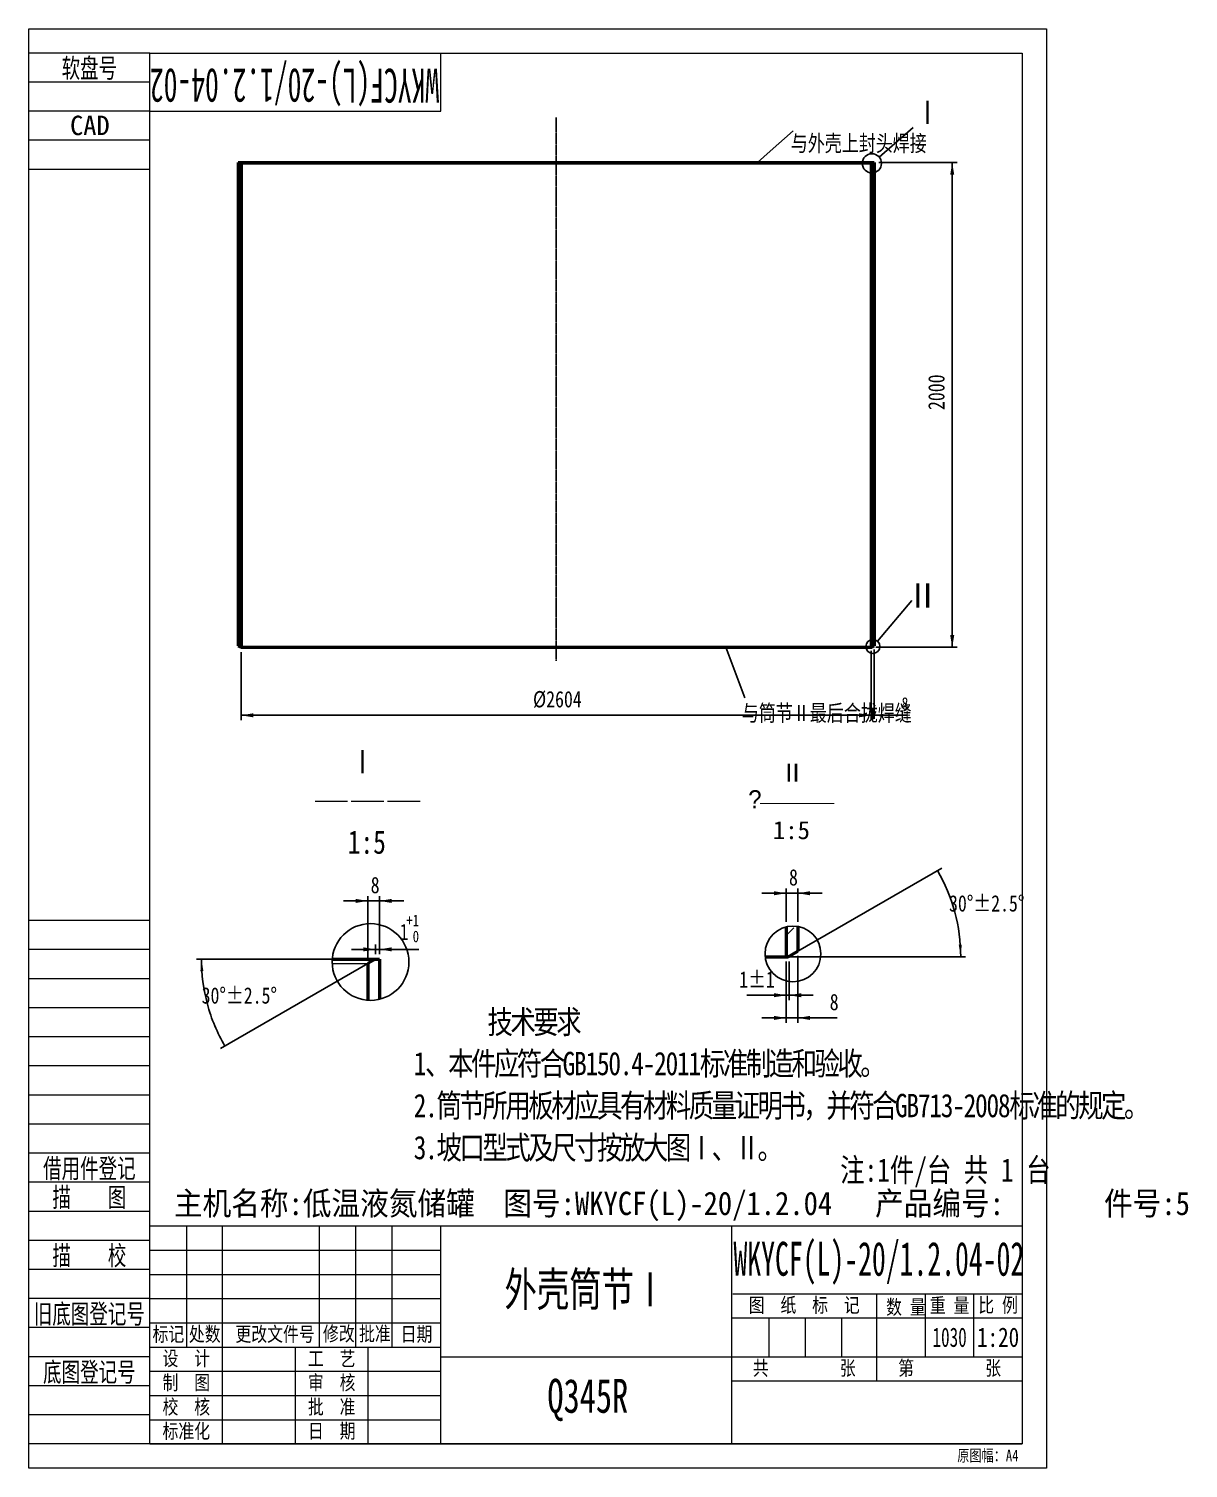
# Model space of a CAD drawing. Header units: millimetres. Extents: x 1505 to 130937, y -44938 to 37032.
# Drawn here: x 69028 to 73813, y -16432 to -10492 of the extents above; entities that cross this region are included whole.
import ezdxf

# ---------------------------------------------------------------- set-up
doc = ezdxf.new("R2010")
doc.units = ezdxf.units.MM
doc.linetypes.add('AM_ISO08W050', pattern=[16, 13, -1, 1, -1])
for name, color, linetype, lineweight in [('6', 2, 'Continuous', 18), ('AM_0', 7, 'Continuous', 50), ('AM_4', 3, 'Continuous', 25), ('AM_5', 3, 'Continuous', 25), ('AM_6', 2, 'Continuous', 15), ('AM_7', 4, 'AM_ISO08W050', 25), ('AM_8', 1, 'Continuous', 25), ('CDRAFT0', 7, 'Continuous', 18), ('RAHM2', 1, 'Continuous', 18), ('RAHM3', 2, 'Continuous', 18), ('RAHM5', 7, 'Continuous', 18), ('TILE1', 5, 'Continuous', 18)]:
    doc.layers.add(name, color=color, linetype=linetype, lineweight=lineweight)
doc.styles.add('ACANSTS', font='')
doc.styles.add('ACGBTS_0.596443', font='', dxfattribs={"width": 0.596868})
doc.styles.add('HZ', font='', dxfattribs={"width": 0.7})
doc.styles.add('PC_TEXTSTYLE', font='', dxfattribs={"width": 0.8})
doc.styles.get("Standard").update_dxf_attribs({"font": 'txt', "width": 0.8})
doc.styles.add('UserTxtStyle1', font='', dxfattribs={"width": 0.6})
doc.styles.add('UserTxtStyle2', font='', dxfattribs={"width": 0.65})
doc.styles.add('UserTxtStyle23', font='', dxfattribs={"width": 0.9})
doc.styles.add('UserTxtStyle27', font='')
doc.styles.add('UserTxtStyle89', font='')
doc.styles.add('UserTxtStyle90', font='', dxfattribs={"width": 0.8})
doc.styles.get('ACANSTS').set_extended_font_data('宋体')
doc.styles.get('ACGBTS_0.596443').set_extended_font_data('宋体')
doc.styles.get('HZ').set_extended_font_data('宋体')
doc.styles.get('PC_TEXTSTYLE').set_extended_font_data('宋体')
doc.styles.get('UserTxtStyle1').set_extended_font_data('宋体')
doc.styles.get('UserTxtStyle2').set_extended_font_data('宋体')
doc.styles.get('UserTxtStyle23').set_extended_font_data('宋体')
doc.styles.get('UserTxtStyle27').set_extended_font_data('宋体')
doc.styles.get('UserTxtStyle89').set_extended_font_data('ms pgothic')
doc.styles.get('UserTxtStyle90').set_extended_font_data('宋体')
doc.dimstyles.new('AM_GB$0', dxfattribs={"dimtxt": 3.371484, "dimasz": 2.5, "dimexe": 1, "dimexo": 1, "dimgap": 2.088633, "dimtad": 1, "dimdsep": 46, "dimtxsty": 'Standard', "dimblk": 'NONE', "dimcen": 0, "dimdle": 5, "dimclrd": 256, "dimclre": 256, "dimclrt": 2, "dimadec": 0, "dimazin": 2, "dimtfac": 0.707107, "dimtdec": 3, "dimtmove": 2, "dimatfit": 3, "dimfxl": 1, "dimfrac": 2, "dimtolj": 1, "dimlwd": 18, "dimarcsym": 0})
doc.dimstyles.new('AM_GB$2', dxfattribs={"dimtxt": 3.371484, "dimasz": 2.5, "dimexe": 1, "dimexo": 1, "dimgap": 2.088633, "dimtad": 1, "dimtih": 1, "dimtoh": 1, "dimdsep": 46, "dimtxsty": 'Standard', "dimblk": 'NONE', "dimcen": 0, "dimdle": 5, "dimclrd": 256, "dimclre": 256, "dimclrt": 2, "dimadec": 0, "dimazin": 2, "dimtfac": 0.707107, "dimtdec": 3, "dimtmove": 2, "dimatfit": 3, "dimfxl": 1, "dimfrac": 2, "dimtolj": 1, "dimlwd": 18, "dimarcsym": 0})

# ---------------------------------------------------------------- blocks, each defined once
blk = doc.blocks.new('*X521')
at = {"layer": 'CDRAFT0'}
for p, q in [((1700, 5600), (1700, 5840)), ((500, 5600), (1700, 5600)), ((500, 100), (0, 100))]:
    blk.add_line(p, q, dxfattribs=at)
blk.add_lwpolyline([(500, 100), (500, 5840), (4100, 5840), (4100, 100), (500, 100)], dxfattribs=at)
at = {"layer": 'RAHM2'}
for p, q in [((500, 5720), (0, 5720)), ((500, 5480), (0, 5480)), ((500, 2260), (0, 2260)), ((500, 2020), (0, 2020)), ((500, 1780), (0, 1780)), ((500, 1540), (0, 1540)), ((500, 1300), (0, 1300)), ((500, 1060), (0, 1060)), ((500, 820), (0, 820)), ((500, 580), (0, 580)), ((500, 340), (0, 340)), ((500, 220), (0, 220))]:
    blk.add_line(p, q, dxfattribs=at)
at = {"layer": 'RAHM3'}
for p, q in [((500, 5840), (0, 5840)), ((500, 5600), (0, 5600)), ((500, 5360), (0, 5360)), ((500, 2140), (0, 2140)), ((500, 1900), (0, 1900)), ((500, 1660), (0, 1660)), ((500, 1420), (0, 1420)), ((500, 1180), (0, 1180)), ((500, 940), (0, 940)), ((500, 700), (0, 700)), ((500, 460), (0, 460))]:
    blk.add_line(p, q, dxfattribs=at)
at = {"layer": 'TILE1'}
blk.add_line((0, 0), (0, 5940), dxfattribs=at)
blk.add_lwpolyline([(0, 5940), (4200, 5940), (4200, 0), (0, 0)], dxfattribs=at)
at = {"layer": '6', "color": 1, "insert": (3831.6, 76.5), "char_height": 48.16, "width": 412.344, "attachment_point": 1, "line_spacing_factor": 1.37}
blk.add_mtext('原图幅：A4', dxfattribs=at)
at = {"layer": 'RAHM2', "char_height": 80, "attachment_point": 8}
for s, insert, width, style in [('软盘号', (250, 5728.9), 344.867, 'HZ'), ('CAD', (252, 5500), 244.667, 'ACANSTS'), ('借用件登记', (250, 1188), 587.067, 'HZ'), ('描    图', (250, 1069.3), 462, 'HZ'), ('描    校', (250, 828.9), 467.6, 'HZ'), ('旧底图登记号', (250, 587.6), 691.133, 'HZ'), ('底图登记号', (250, 347.6), 585.667, 'HZ')]:
    blk.add_mtext(s, dxfattribs=dict(at, insert=insert, width=width, style=style))
at = {"layer": 'RAHM5', "insert": (1096.7, 5723.9), "char_height": 140, "width": 266, "attachment_point": 5, "rotation": 180, "style": 'ACGBTS_0.596443'}
blk.add_mtext('WKYCF(L)-20/1.2.04-02', dxfattribs=at)
blk = doc.blocks.new('*X522')
at = {"layer": 'CDRAFT0'}
for p, q in [((-3600, 0), (-3600, 900)), ((-3600, 900), (0, 900)), ((-3447.7, 400), (-3447.7, 900)), ((-3300, 0), (-3300, 900)), ((-2900, 400), (-2900, 900)), ((-2750, 400), (-2750, 900)), ((-2600, 400), (-2600, 900)), ((-2400, 0), (-2400, 900)), ((-1200, 900), (-1200, 0)), ((0, 900), (0, 0)), ((-1194.4, 620), (0, 620)), ((-600, 261.7), (-600, 620)), ((-400, 360), (-400, 620)), ((-200, 360.6), (-200, 620)), ((-1199.3, 520), (0, 520)), ((-3600, 400), (-2400, 400)), ((-3000, 0), (-3000, 400)), ((-2700, 0.3), (-2700, 400)), ((-2400, 360), (0, 360)), ((-1200, 260), (0, 260)), ((-3600, 0), (0, 0))]:
    blk.add_line(p, q, dxfattribs=at)
at = {"layer": 'RAHM2'}
for p, q in [((-3600, 800), (-2400, 800)), ((-3600, 700), (-2400, 700)), ((-3600, 600), (-2400, 600)), ((-3600, 500), (-2400, 500)), ((-1044.4, 360.6), (-1044.4, 520)), ((-894.4, 360.6), (-894.4, 520)), ((-744.4, 360.6), (-744.4, 520)), ((-3600, 300), (-2400, 300)), ((-3600, 200), (-2400, 200)), ((-3600, 100), (-2400, 100))]:
    blk.add_line(p, q, dxfattribs=at)
for s, insert, char_height, width, attachment_point, style in [('图  纸  标  记', (-900, 570), 60, 698, 5, 'PC_TEXTSTYLE'), ('数 量', (-562.3, 528.3), 60, 247.2, 7, 'PC_TEXTSTYLE'), ('重 量', (-300, 570), 60, 247.6, 5, 'PC_TEXTSTYLE'), ('比 例', (-100, 570), 60, 232.4, 5, 'PC_TEXTSTYLE'), ('标记', (-3523.9, 450), 60, 195.6, 5, 'PC_TEXTSTYLE'), ('处数', (-3373.9, 450), 60, 194.4, 5, 'PC_TEXTSTYLE'), (' 更改文件号', (-3100, 450), 60, 556.8, 5, 'PC_TEXTSTYLE'), ('修改', (-2820.7, 451.8), 60, 196.4, 5, 'PC_TEXTSTYLE'), ('批准', (-2671.7, 451.8), 60, 196.4, 5, 'PC_TEXTSTYLE'), ('日期', (-2500, 450), 60, 176.4, 5, 'PC_TEXTSTYLE'), ('1030', (-300, 440), 80, 216.233, 5, 'UserTxtStyle2'), ('设  计', (-3450, 350), 60, 297.2, 5, 'PC_TEXTSTYLE'), ('工  艺', (-2850, 350), 60, 295.6, 5, 'PC_TEXTSTYLE'), ('共         张', (-900, 310), 60, 657.6, 5, 'PC_TEXTSTYLE'), ('第         张', (-300, 310), 60, 657.2, 5, 'PC_TEXTSTYLE'), ('制  图', (-3450, 250), 60, 294, 5, 'PC_TEXTSTYLE'), ('审  核', (-2850, 250), 60, 294, 5, 'PC_TEXTSTYLE'), ('校  核', (-3450, 150), 60, 296.8, 5, 'PC_TEXTSTYLE'), ('批  准', (-2850, 150), 60, 298.8, 5, 'PC_TEXTSTYLE'), ('标准化', (-3450, 50), 60, 298.4, 5, 'PC_TEXTSTYLE'), ('日  期', (-2850, 50.3), 60, 278.8, 5, 'PC_TEXTSTYLE')]:
    blk.add_mtext(s, dxfattribs=dict(at, insert=insert, char_height=char_height, width=width, attachment_point=attachment_point, style=style))
at = {"layer": 'RAHM2', "color": 2, "insert": (-100, 440), "char_height": 80, "width": 266.133, "attachment_point": 5, "style": 'PC_TEXTSTYLE'}
blk.add_mtext('1:20', dxfattribs=at)
at = {"layer": 'RAHM5', "char_height": 140, "attachment_point": 5}
for s, insert, width, style in [('WKYCF(L)-20/1.2.04-02', (-592, 745.6), 1870.4, 'UserTxtStyle1'), ('外壳筒节Ⅰ', (-1802.7, 630.4), 969.383, 'HZ'), ('Q345R', (-1793.2, 181.1), 518.583, 'HZ')]:
    blk.add_mtext(s, dxfattribs=dict(at, insert=insert, width=width, style=style))
blk = doc.blocks.new('*X523')
at = {"layer": 'AM_5'}
for points in [[(69904.9, -13325.3), (69954.9, -13317), (69954.9, -13333.6)], [(72504.9, -13325.3), (72454.9, -13317), (72454.9, -13333.6)]]:
    blk.add_hatch(color=256, dxfattribs=at).paths.add_polyline_path(points, flags=0)
for p, q in [((69904.9, -13064.4), (69904.9, -13345.3)), ((72504.9, -13064.4), (72504.9, -13345.3)), ((69904.9, -13325.3), (72504.9, -13325.3))]:
    blk.add_line(p, q, dxfattribs=at)
at = {"layer": 'AM_5', "color": 2, "insert": (71209.6, -13260.3), "char_height": 67.43, "width": 360, "attachment_point": 5, "line_spacing_factor": 1.37}
blk.add_mtext('%%C2604', dxfattribs=at)
blk = doc.blocks.new('_NONE')
blk = doc.blocks.new('*X532')
at = {"layer": 'AM_5'}
for points in [[(72504.9, -13325.3), (72467.4, -13331.6), (72467.4, -13319.1)], [(72516.9, -13325.3), (72554.4, -13331.6), (72554.4, -13319.1)]]:
    blk.add_hatch(color=256, dxfattribs=at).paths.add_polyline_path(points, flags=0)
for p, q in [((72504.9, -13059.4), (72504.9, -13340.3)), ((72516.9, -13053.7), (72516.9, -13340.3)), ((72653.1, -13325.3), (72429.9, -13325.3))]:
    blk.add_line(p, q, dxfattribs=at)
at = {"layer": 'AM_5', "color": 2, "insert": (72644.1, -13276.6), "char_height": 50.6, "width": 105, "attachment_point": 5, "line_spacing_factor": 1.37}
blk.add_mtext('8', dxfattribs=at)
blk = doc.blocks.new('*X533')
at = {"layer": 'AM_5'}
for points in [[(72839.1, -11044.4), (72847.4, -11094.4), (72830.7, -11094.4)], [(72839.1, -13044.4), (72847.4, -12994.4), (72830.7, -12994.4)]]:
    blk.add_hatch(color=256, dxfattribs=at).paths.add_polyline_path(points, flags=0)
for p, q in [((72536.9, -11044.4), (72859.1, -11044.4)), ((72839.1, -11044.4), (72839.1, -13044.4)), ((72523.3, -13044.4), (72859.1, -13044.4))]:
    blk.add_line(p, q, dxfattribs=at)
at = {"layer": 'AM_5', "color": 2, "insert": (72774.1, -11992), "char_height": 67.43, "width": 272, "attachment_point": 5, "rotation": 90, "line_spacing_factor": 1.37}
blk.add_mtext('2000', dxfattribs=at)
blk = doc.blocks.new('*X539')
at = {"layer": 'AM_5', "color": 3}
for p, q in [((72182.9, -10913.7), (72088.2, -10997.9)), ((72088.2, -10997.9), (72035.9, -11044.4))]:
    blk.add_line(p, q, dxfattribs=at)
at = {"layer": 'AM_5', "color": 2, "insert": (72173, -10930.9), "char_height": 67.43, "width": 882.933, "attachment_point": 1, "line_spacing_factor": 1.37}
blk.add_mtext('与外壳上封头焊接', dxfattribs=at)
blk = doc.blocks.new('*X540')
at = {"layer": 'AM_5', "color": 3}
for p, q in [((71929.6, -13109.9), (71904.8, -13044.4)), ((71983.9, -13253.3), (71929.6, -13109.9))]:
    blk.add_line(p, q, dxfattribs=at)
at = {"layer": 'AM_5', "color": 2, "insert": (71971, -13282), "char_height": 67.43, "width": 1104.349, "attachment_point": 1, "line_spacing_factor": 1.37}
blk.add_mtext('与筒节Ⅱ最后合拢焊缝', dxfattribs=at)
blk = doc.blocks.new('*X541')
at = {"layer": 'AM_4'}
blk.add_line((72537.6, -11021.6), (72678, -10900.2), dxfattribs=at)
at = {"layer": 'AM_4', "linetype": 'Continuous', "lineweight": 25}
blk.add_circle((72507.7, -11047.5), 39.6, dxfattribs=at)
at = {"layer": 'AM_4', "color": 2, "insert": (72686.9, -10884.8), "char_height": 96.3, "width": 78.154, "attachment_point": 7, "line_spacing_factor": 1.37}
blk.add_mtext('Ⅰ', dxfattribs=at)
blk = doc.blocks.new('*X542')
at = {"layer": 'AM_4', "color": 7, "linetype": 'Continuous', "lineweight": 25}
blk.add_circle((70438.7, -14343.2), 158.3, dxfattribs=at)
at = {"layer": 'AM_4', "color": 7, "attachment_point": 7, "line_spacing_factor": 1.37}
for s, insert, char_height, width in [('Ⅰ', (70355.1, -13564.8), 96.3, 78.154), ('1:5', (70344.7, -13898.2), 96.33, 184.286)]:
    blk.add_mtext(s, dxfattribs=dict(at, insert=insert, char_height=char_height, width=width))
at = {"layer": 'AM_4', "color": 7, "insert": (70208.8, -13731.5), "char_height": 100, "width": 660.5, "attachment_point": 7, "line_spacing_factor": 1.15057, "style": 'UserTxtStyle27'}
blk.add_mtext('\\T1.1;───', dxfattribs=at)
blk = doc.blocks.new('*X543')
at = {"layer": 'AM_0'}
for p, q in [((-157.9, 12), (36.9, 12)), ((20.9, 12), (-11.1, -6.4)), ((36.9, 12), (36.9, -154)), ((-11.1, -6.4), (-11.1, -157.9))]:
    blk.add_line(p, q, dxfattribs=at)
at = {"layer": 'CDRAFT0'}
blk.add_line((-158.2, -6.4), (-11.1, -6.4), dxfattribs=at)
blk = doc.blocks.new('*X544')
at = {"layer": 'AM_5'}
for points in [[(70427.6, -14091.2), (70377.6, -14099.5), (70377.6, -14082.8)], [(70475.6, -14091.2), (70525.6, -14099.5), (70525.6, -14082.8)]]:
    blk.add_hatch(color=256, dxfattribs=at).paths.add_polyline_path(points, flags=0)
for p, q in [((70427.6, -14329.7), (70427.6, -14071.2)), ((70475.6, -14311.2), (70475.6, -14071.2)), ((70575.6, -14091.2), (70327.6, -14091.2))]:
    blk.add_line(p, q, dxfattribs=at)
at = {"layer": 'AM_5', "color": 2, "insert": (70457.6, -14026.2), "char_height": 67.4, "width": 140, "attachment_point": 5, "line_spacing_factor": 1.37}
blk.add_mtext('8', dxfattribs=at)
blk = doc.blocks.new('*X546')
at = {"layer": 'CDRAFT0', "color": 2, "insert": (70558.6, -14185.3), "char_height": 67.4, "width": 299.44, "attachment_point": 1, "line_spacing_factor": 1.37}
blk.add_mtext('1', dxfattribs=at)
at = {"layer": 'CDRAFT0', "color": 3, "char_height": 47.88, "width": 187.44, "attachment_point": 1, "line_spacing_factor": 1.37}
for s, insert in [('+1', (70586.6, -14147.6)), (' 0', (70586.6, -14213.8))]:
    blk.add_mtext(s, dxfattribs=dict(at, insert=insert))
blk = doc.blocks.new('*X545')
at = {"layer": 'AM_5'}
for points in [[(70459.6, -14291.2), (70409.6, -14282.8), (70409.6, -14299.5)], [(70475.6, -14291.2), (70525.6, -14282.8), (70525.6, -14299.5)]]:
    blk.add_hatch(color=256, dxfattribs=at).paths.add_polyline_path(points, flags=0)
for p, q in [((70359.6, -14291.2), (70638.5, -14291.2)), ((70459.6, -14311.2), (70459.6, -14271.2)), ((70475.6, -14311.2), (70475.6, -14271.2))]:
    blk.add_line(p, q, dxfattribs=at)
at = {"layer": 'AM_5', "color": 2}
blk.add_blockref('*X546', (0, 0), dxfattribs=at)
blk = doc.blocks.new('*X547')
at = {"layer": 'AM_8', "linetype": 'Continuous', "lineweight": 18}
h = blk.add_hatch(dxfattribs=at)
h.set_pattern_fill('ANSI31', color=256, style=0, pattern_type=0)
h.set_pattern_definition([(45, (0, 0), (-89.8, 89.8), [])])
edge = h.paths.add_edge_path(flags=0)
edge.add_line((4, -11.5), (4, 115.1))
edge.add_arc((0, 0), 115.2, 88.01012, 104.06726)
edge.add_line((-28, 111.7), (-28, -11.5))
edge.add_line((-28, -11.5), (4, -11.5))
at = {"layer": 'AM_0'}
for p, q in [((-28, 111.7), (-28, -11.5)), ((20, 113.4), (20, 11.5)), ((-20, -11.5), (20, 11.5)), ((-114.6, -11.5), (-20, -11.5))]:
    blk.add_line(p, q, dxfattribs=at)
blk = doc.blocks.new('*X548')
at = {"layer": 'AM_5'}
for points in [[(72153.9, -14059.5), (72103.9, -14051.2), (72103.9, -14067.8)], [(72201.9, -14059.5), (72251.9, -14051.2), (72251.9, -14067.8)]]:
    blk.add_hatch(color=256, dxfattribs=at).paths.add_polyline_path(points, flags=0)
for p, q in [((72053.9, -14059.5), (72301.9, -14059.5)), ((72153.9, -14178.2), (72153.9, -14039.5)), ((72201.9, -14178.2), (72201.9, -14039.5))]:
    blk.add_line(p, q, dxfattribs=at)
at = {"layer": 'AM_5', "color": 2, "insert": (72183.9, -13994.5), "char_height": 67.4, "width": 140, "attachment_point": 5, "line_spacing_factor": 1.37}
blk.add_mtext('8', dxfattribs=at)
blk = doc.blocks.new('*X549')
at = {"layer": 'AM_5'}
for points in [[(72153.9, -14480.4), (72103.9, -14488.7), (72103.9, -14472)], [(72165.9, -14480.4), (72215.9, -14488.7), (72215.9, -14472)]]:
    blk.add_hatch(color=256, dxfattribs=at).paths.add_polyline_path(points, flags=0)
for p, q in [((72153.9, -14341.5), (72153.9, -14500.4)), ((72165.9, -14341.5), (72165.9, -14500.4)), ((72265.9, -14480.4), (71991, -14480.4))]:
    blk.add_line(p, q, dxfattribs=at)
at = {"layer": 'AM_5', "color": 2, "insert": (72033.4, -14415.4), "char_height": 67.43, "width": 144.04, "attachment_point": 5, "line_spacing_factor": 1.37}
blk.add_mtext('1%%P1', dxfattribs=at)
blk = doc.blocks.new('*X550')
at = {"layer": 'AM_5'}
for points in [[(72153.9, -14574), (72103.9, -14565.7), (72103.9, -14582.3)], [(72201.9, -14574), (72251.9, -14565.7), (72251.9, -14582.3)]]:
    blk.add_hatch(color=256, dxfattribs=at).paths.add_polyline_path(points, flags=0)
for p, q in [((72153.9, -14341.5), (72153.9, -14594)), ((72201.9, -14318.4), (72201.9, -14594)), ((72053.9, -14574), (72363.9, -14574))]:
    blk.add_line(p, q, dxfattribs=at)
at = {"layer": 'AM_5', "color": 2, "insert": (72351.9, -14509), "char_height": 67.4, "width": 140, "attachment_point": 5, "line_spacing_factor": 1.37}
blk.add_mtext('8', dxfattribs=at)
blk = doc.blocks.new('*X555')
at = {"layer": 'AM_5'}
blk.add_hatch(color=256, dxfattribs=at).paths.add_polyline_path([(69741, -14331.2), (69748.9, -14380.9), (69736.5, -14381.6)], flags=0)
blk.add_hatch(color=256, dxfattribs=at).paths.add_polyline_path([(69741, -14331.2), (69748.9, -14380.9), (69736.5, -14381.6)], flags=0)
for p, q in [((70280.8, -14331.2), (69721, -14331.2)), ((70427.6, -14349.7), (69819.9, -14700.5))]:
    blk.add_line(p, q, dxfattribs=at)
for start, end in [(180, 195), (195, 210)]:
    blk.add_arc((70459.6, -14331.2), 718.6, start, end, dxfattribs=at)
at = {"layer": 'AM_5', "color": 2, "insert": (69897.2, -14481.9), "char_height": 67.43, "width": 391.84, "attachment_point": 5, "line_spacing_factor": 1.37}
blk.add_mtext('30%%D%%P2.5%%D', dxfattribs=at)
blk = doc.blocks.new('*X556')
at = {"layer": 'AM_5'}
blk.add_hatch(color=256, dxfattribs=at).paths.add_polyline_path([(72874, -14321.5), (72866, -14271.7), (72878.5, -14271.1)], flags=0)
blk.add_hatch(color=256, dxfattribs=at).paths.add_polyline_path([(72874, -14321.5), (72866, -14271.7), (72878.5, -14271.1)], flags=0)
for p, q in [((72201.9, -14298.4), (72795.9, -13955.4)), ((72161.9, -14321.5), (72894, -14321.5))]:
    blk.add_line(p, q, dxfattribs=at)
for start, end in [(15, 30), (0, 15)]:
    blk.add_arc((72161.9, -14321.5), 712.1, start, end, dxfattribs=at)
at = {"layer": 'AM_5', "color": 2, "insert": (72981.5, -14101.9), "char_height": 67.43, "width": 391.84, "attachment_point": 5, "line_spacing_factor": 1.37}
blk.add_mtext('30%%D%%P2.5%%D', dxfattribs=at)

msp = doc.modelspace()

# ---------------------------------------------------------------- linework, layer by layer
at = {"layer": 'AM_0'}
for p, q in [((69892.86711, -11044.44537), (72516.86711, -11044.44537)), ((69892.86711, -11044.44537), (69892.86711, -13038.67187)), ((69896.86711, -11044.44537), (69904.86711, -11049.06417)), ((69902.86711, -11044.44537), (72506.86711, -11044.44537)), ((72512.86711, -11044.44537), (72504.86711, -11049.06417)), ((72516.86711, -11044.44537), (72516.86711, -13038.67187)), ((69904.86711, -11049.06417), (69904.86711, -13044.44537)), ((72504.86711, -11049.06417), (72504.86711, -13044.44537)), ((69902.86711, -13044.44537), (69892.86711, -13038.67187)), ((69902.86711, -13044.44537), (72506.86711, -13044.44537)), ((72506.86711, -13044.44537), (72516.86711, -13038.67187))]:
    msp.add_line(p, q, dxfattribs=at)
at = {"layer": 'AM_4'}
msp.add_line((72530.45211, -13019.55857), (72672.46051, -12851.45578), dxfattribs=at)
for centre, radius in [((72511.86711, -13041.55862), 28.79938), ((72181.92463, -14309.93846), 115.19752)]:
    msp.add_circle(centre, radius, dxfattribs=at)
at = {"layer": 'AM_7', "linetype": 'AM_ISO08W050', "lineweight": 25}
msp.add_line((71204.86711, -10857.89542), (71204.86711, -13100.32537), dxfattribs=at)
at = {"layer": 'CDRAFT0'}
msp.add_line((69904.86711, -11049.06417), (72504.86711, -11049.06417), dxfattribs=at)

# ---------------------------------------------------------------- block references
at = {"layer": 'AM_0', "linetype": 'Continuous', "lineweight": 18}
for name, p in [('*X521', (69028.34516, -16432.25294)), ('*X522', (73128.34516, -16332.25294))]:
    msp.add_blockref(name, p, dxfattribs=at)
at = {"layer": 'AM_0'}
for name, p in [('*X547', (72181.92463, -14309.93846)), ('*X543', (70438.71464, -14343.22721))]:
    msp.add_blockref(name, p, dxfattribs=at)
at = {"layer": 'AM_4'}
for name in ['*X541', '*X542']:
    msp.add_blockref(name, (0, 0), dxfattribs=at)
at = {"layer": 'AM_5'}
for name in ['*X539', '*X540']:
    msp.add_blockref(name, (0, 0), dxfattribs=at)

# ---------------------------------------------------------------- texts
at = {"layer": 'AM_4', "color": 2}
for s, insert, char_height, width, attachment_point, style in [('Ⅱ', (72717.43985, -12830.84993), 100, 171.4285714, 5, 'ACANSTS'), ('Ⅱ', (72128.17843, -13524.71565), 75, 124.1666667, 1, 'ACANSTS'), ('?', (71997.61295, -13634.34528), 75, 736.4285714, 1, 'UserTxtStyle89'), ('───', (72045.82724, -13653.07465), 75, 736.4285714, 1, 'ACANSTS'), ('1:5', (72099.01176, -13761.39736), 75, 282.5, 1, 'ACANSTS')]:
    msp.add_mtext(s, dxfattribs=dict(at, insert=insert, char_height=char_height, width=width, attachment_point=attachment_point, style=style))
at = {"layer": 'AM_6', "color": 2, "linetype": 'Continuous', "lineweight": 50, "char_height": 96.328125, "attachment_point": 1, "line_spacing_factor": 1.37}
for s, insert, width, style in [('\\T0.9; 技术要求', (70873.80699, -14542.39827), 1183.8095238, 'UserTxtStyle90'), ('\\T0.9;1、本件应符合GB150.4-2011标准制造和验收。', (70616.66413, -14714.09927), 2975.5018315, 'UserTxtStyle90'), ('\\T0.9;2.筒节所用板材应具有材料质量证明书，并符合GB713-2008标准的规定。', (70616.66413, -14887.46727), 4694.7399267, 'UserTxtStyle90'), ('\\T0.9;3.坡口型式及尺寸按放大图Ⅰ、Ⅱ。', (70616.66413, -15060.83527), 2181.4505495, 'UserTxtStyle90'), ('主机名称:低温液氮储罐  图号:WKYCF(L)-20/1.2.04   产品编号:       件号:5', (69627.3132, -15291.15016), 8249.5714286, 'UserTxtStyle23')]:
    msp.add_mtext(s, dxfattribs=dict(at, insert=insert, width=width, style=style))
at = {"layer": 'AM_6', "color": 2, "linetype": 'Continuous', "lineweight": 50, "insert": (72376.97906, -15153.28079), "char_height": 96.328125, "width": 1397.9047619, "attachment_point": 1, "line_spacing_factor": 1.37}
msp.add_mtext('注:1件/台 共 1 台', dxfattribs=at)

# ---------------------------------------------------------------- dimensions: what is measured, and where the dimension line sits
at = {"layer": 'AM_5'}
dim = msp.add_linear_dim(base=(72839.0547, -13044.44537), p1=(72516.86711, -11044.44537), p2=(72503.32289, -13044.44537), angle=90, text='2000', dimstyle='AM_GB$0', override={"dimscale": 20, "dimsah": 1, "dimtfill": 1}, dxfattribs=at)
dim.commit()
dim.dimension.update_dxf_attribs({"geometry": '*X533', "text_midpoint": (72839.0547, -11992.01764), "dimtype": 160})
for base, p1, p2, text, override, picture, middle in [((72504.86711, -13325.30711), (69904.86711, -13044.44537), (72504.86711, -13044.44537), '%%C2604', {"dimscale": 20, "dimsah": 1, "dimtfill": 1}, '*X523', (71209.57771, -13325.30711)), ((72504.86711, -13325.31877), (72516.86711, -13038.67187), (72504.86711, -13044.44537), '8', {"dimscale": 15, "dimsah": 1, "dimtfill": 1}, '*X532', (72639.56866, -13325.31877)), ((72201.92463, -14059.49427), (72153.92463, -14198.19558), (72201.92463, -14198.19558), '8', {"dimscale": 20, "dimsah": 1, "dimtfill": 1}, '*X548', (72177.92463, -14059.49427)), ((70427.57857, -14091.18141), (70475.57857, -14331.18142), (70427.57857, -14349.65662), '8', {"dimscale": 20, "dimsah": 1, "dimtfill": 1}, '*X544', (70451.57857, -14091.18141)), ((70475.57857, -14291.18141), (70459.57857, -14331.18142), (70475.57857, -14331.18142), '\\A1;1{\\H0.5x;\\S+1^  0;}', {"dimscale": 20, "dimsah": 1, "dimtfill": 1}, '*X545', (70595.97857, -14291.18141)), ((72201.92463, -14574.00425), (72153.92463, -14321.48546), (72201.92463, -14298.39145), '8', {"dimscale": 20, "dimsah": 1, "dimtfill": 1}, '*X550', (72345.92463, -14574.00425)), ((72153.92463, -14480.36494), (72165.88171, -14321.48546), (72153.92463, -14321.48546), '1%%P1', {"dimscale": 20, "dimsah": 1, "dimtfill": 1}, '*X549', (72033.52463, -14480.36494))]:
    dim = msp.add_linear_dim(base=base, p1=p1, p2=p2, text=text, dimstyle='AM_GB$0', override=override, dxfattribs=at)
    dim.commit()
    dim.dimension.update_dxf_attribs({"geometry": picture, "text_midpoint": middle, "dimtype": 160})
for base, line1, line2, picture, middle in [((72849.74905, -14137.18346), ((72067.30728, -14321.48546), (72161.92463, -14321.48546)), ((72161.92463, -14321.48546), (72201.92463, -14298.39145)), '*X556', (72981.5245, -14101.87434)), ((69765.44026, -14517.17521), ((70280.8435, -14331.18142), (70475.57857, -14331.18142)), ((70459.57857, -14331.18142), (70427.57857, -14349.65662)), '*X555', (69897.21572, -14481.86609))]:
    dim = msp.add_angular_dim_2l(base=base, line1=line1, line2=line2, text='30%%D%%P2.5%%D', dimstyle='AM_GB$2', override={"dimscale": 20, "dimtad": 0, "dimtih": 0, "dimtoh": 0, "dimsah": 1, "dimtix": 1, "dimtfill": 1}, dxfattribs=at)
    dim.commit()
    dim.dimension.update_dxf_attribs({"geometry": picture, "text_midpoint": middle})

doc.saveas('drawing.dxf')
